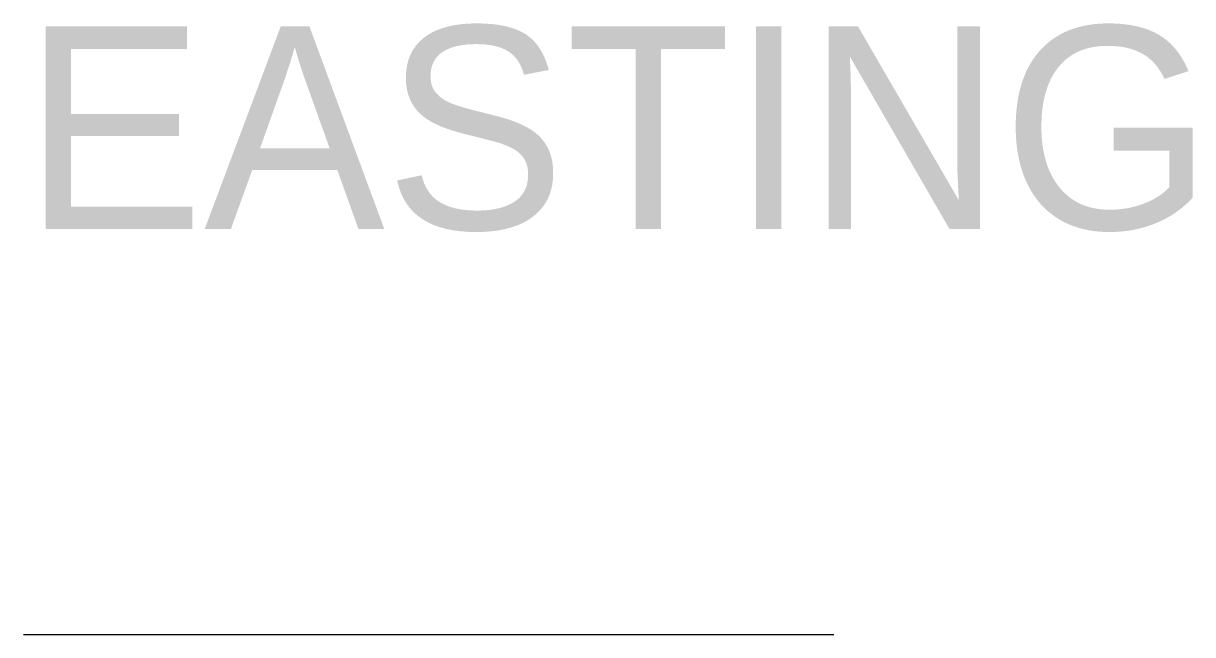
# Model space of a CAD drawing. Header units: feet. Extents: x 0 to 1.44, y 0 to 0.75.
import ezdxf

# ---------------------------------------------------------------- set-up
doc = ezdxf.new("R2010")
doc.units = ezdxf.units.FT

msp = doc.modelspace()

# ---------------------------------------------------------------- linework, layer by layer
msp.add_line((0, 0), (1, 0))

# ---------------------------------------------------------------- texts
msp.add_attdef('EASTING', (0, 0.5), '0.00', height=0.25)

doc.saveas('drawing.dxf')
